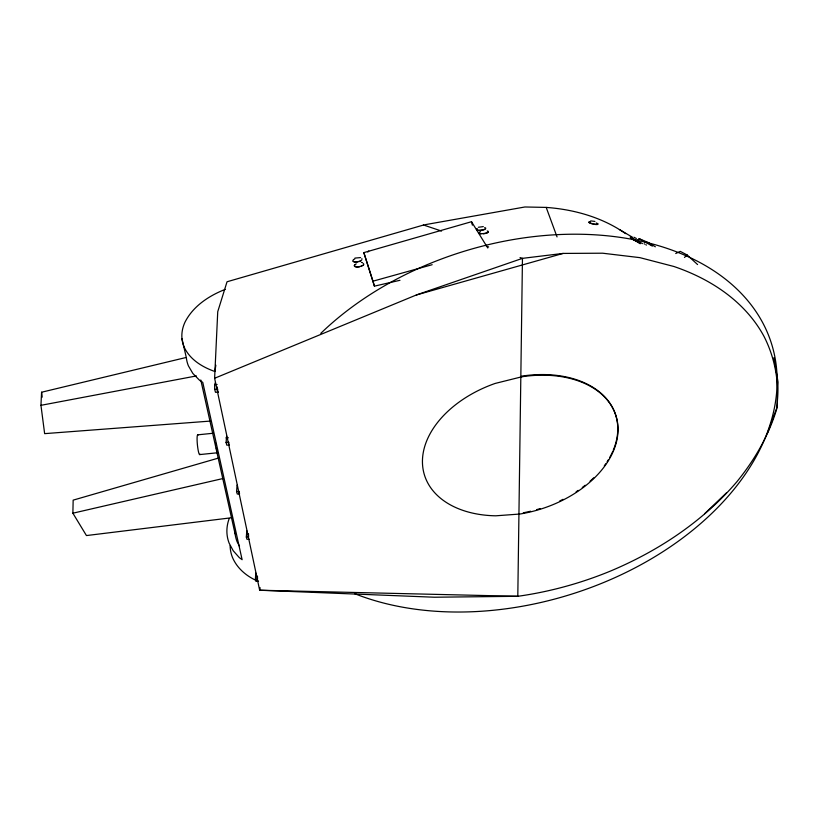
<?xml version="1.0" encoding="UTF-8"?>
<svg xmlns="http://www.w3.org/2000/svg" width="819" height="819" viewBox="0 0 819 819"><rect width="100%" height="100%" fill="white"/><g stroke="black" fill="none" stroke-linecap="round" stroke-linejoin="round"><path stroke-width="1.23" d="M232.504 517.639L86.445 535.565L72.881 513.206L73.157 500.143L218.171 458.159M210.135 421.099L44.636 433.64L40.95 405.323L41.574 392.229L185.862 357.545M214.619 378.265L416.298 294.994L522.461 258.354L563.124 253.419L602.63 253.204L639.885 257.647L673.883 266.482A257.678 171.621 -17.4 0 1 764.055 336.486C775.45 358.845 779.657 384.06 776.719 408.947C768.652 435.8 754.422 460.227 736.762 481.889C702.856 521.498 658.425 550.88 610.595 571.017A261.722 176.863 -17.7 0 1 517.803 596.304L434.357 597.225L259.664 590.233L214.619 378.265L217.741 311.691L227.037 281.767L423.484 225.041M215.837 365.202L214.875 371.509C202.252 367.086 189.773 359.5 184.06 346.887A67.537 43.796 -9.4 0 1 185.053 322.041C193.182 306.091 208.988 295.751 225.245 289.373M260.155 587.735L259.664 590.233L517.803 596.304L522.461 258.354L520.055 257.545M255.784 573.054L255.385 579.32L255.968 581.377L258.507 581.275M246.775 530.702L246.335 537.059L246.959 539.291L249.171 539.209M237.08 485.135L236.589 491.574L237.264 494.021L239.568 493.929L238.892 491.482M229.197 445.075L226.812 445.167L226.075 442.485L226.628 435.984M767.772 432.371L777.118 407.053L778.05 382.115L773.904 357.698M218.458 392.178L215.489 392.301L214.701 389.353L214.609 384.582L215.315 382.78M704.616 513.708L726.463 492.843M684.459 257.422L687.254 255.057L697.593 264.557M636.998 240.51L639.189 238.698L647.737 242.332L655.354 246.785M675.716 253.521L680.282 251.372L687.254 255.057M354.934 258.087L360.565 257.586M478.368 227.272L483.312 226.607M487.786 247.993L471.509 221.714L363.841 252.621L374.426 286.148L399.979 280.293M416.298 294.994L563.124 253.419M363.841 252.621L372.952 281.193L432.166 264.701M72.881 513.206L222.645 478.603M40.95 405.323L196.417 375.931M197.696 434.838L213.37 433.231M199.703 454.586L217.793 452.733M214.609 384.582L217.096 384.48M214.701 389.353L217.67 389.23M225.983 437.878L228.378 437.786M226.075 442.485L228.931 442.373M236.589 491.574L239.332 491.461M246.335 537.059L248.556 536.967L248.485 533.742M255.385 579.32L257.524 579.238L257.453 576.105M590.683 220.884L594.911 221.417M625.603 233.62A174.15 125.768 -18.2 0 0 546.201 207.412L524.918 206.982L423.474 224.979L441.574 231.081M361.384 262.305L362.633 262.766M638.175 241.37L637.448 241.103M486.251 246.14L488.656 246.959M639.854 243.263L639.189 243.048L640.233 243.755M631.684 237.674L630.221 237.09L633.845 239.148M631.582 237.879L632.483 238.298M635.923 240.172L636.824 240.591M635.82 240.366L636.721 240.786M638.953 242.782L632.125 239.097M633.896 237.234L636.343 238.472M258.292 581.357C247.113 576.771 237.1 568.57 232.381 557.217A57.371 43.704 -11.5 0 1 230.108 545.597M634.807 239.875L632.708 238.81M634.541 239.312L635.575 239.834M644.113 243.786L644.758 244.123M639.189 238.698L652.374 246.13M638.093 241.134L642.465 243.612M630.446 237.561L631.009 237.889M619.399 229.535L632.555 237.295M645.843 244.717L646.426 245.086M647.737 242.332L651.617 245.147M239.527 546.242L237.172 541.922A57.975 43.765 -10.9 0 1 234.889 531.49M546.201 207.412L557.043 236.906M372.952 281.193L374.426 286.148M228.47 442.393L228.962 444.174M217.977 392.199L217.148 386.865M471.509 221.714L472.389 225.174M181.992 338.779L186.353 357.749A66.615 43.888 -9.5 0 0 188.421 365.878L192.854 373.464L199.549 380.262L202.764 382.381L242.117 559.684L239.25 557.565L233.231 550.767L229.156 543.202A58.047 43.786 -11.3 0 1 229.238 518.437M200.788 379.975L235.094 533.845M41.574 392.229L42.199 397.154M521.642 376.146A100.174 66.82 -17.1 0 1 613.298 450.122M612.786 451.31A100.174 66.82 -17.1 0 1 609.643 457.586M608.425 459.664A100.174 66.82 -17.1 0 1 607.125 461.732M605.753 463.769A100.174 66.82 -17.1 0 1 604.309 465.786M593.765 477.774A100.174 66.82 -17.1 0 1 590.049 481.203M585.216 485.247A100.174 66.82 -17.1 0 1 582.289 487.479M578.224 490.376A100.174 66.82 -17.1 0 1 576.126 491.779M563.073 499.314A100.174 66.82 -17.1 0 1 559.766 500.931M540.171 508.589A100.174 66.82 -17.1 0 1 536.599 509.653M530.558 511.23A100.174 66.82 -17.1 0 1 523.29 512.776M217.465 452.467A9.92 1.147 84.2 0 1 217.086 451.545M216.687 450.02A9.92 1.147 84.2 0 1 216.298 448.003M215.837 444.789A9.92 1.147 84.2 0 1 215.643 443.059M200 454.176A9.93 1.29 84.3 0 1 197.42 444.932A9.93 1.29 84.3 0 1 198.055 435.135M320.802 333.353A267.055 179.658 -17.2 0 1 685.247 255.415A267.055 179.658 -17.2 0 1 718.017 507.217A267.055 179.658 -17.2 0 1 354.678 593.662M597.655 223.628A4.597 0.86 12.4 0 1 595.71 224.283A4.597 0.86 12.4 0 1 590.018 222.891A4.597 0.86 12.4 0 1 590.008 221.754M596.314 222.973A4.597 0.86 12.4 0 1 597.112 223.311M597.471 224.488A4.597 0.86 12.4 0 1 593.806 224.222M592.628 223.966A4.597 0.86 12.4 0 1 589.178 222.676A4.597 0.86 12.4 0 1 589.956 221.969M597.604 223.843A4.597 0.86 12.4 0 1 597.86 224.119M363.626 264.486A4.73 1.74 -9.9 0 1 357.708 266.799A4.73 1.74 -9.9 0 1 354.74 264.834M355.374 264.353A4.73 1.74 -9.9 0 1 356.255 263.902M363.36 263.616A4.73 1.74 -9.9 0 1 363.656 264.025M363.667 264.701A4.73 1.74 -9.9 0 1 363.329 265.192M361.814 266.134A4.73 1.74 -9.9 0 1 360.749 266.513M359.561 266.799A4.73 1.74 -9.9 0 1 355.282 266.728A4.73 1.74 -9.9 0 1 354.781 265.049M361.691 260.063A4.689 1.73 -9.9 0 1 355.569 261.865A4.689 1.73 -9.9 0 1 353.255 259.899M353.9 259.408A4.689 1.73 -9.9 0 1 354.781 258.968M361.793 258.712A4.689 1.73 -9.9 0 1 362.07 259.111M360.206 261.21A4.689 1.73 -9.9 0 1 359.142 261.589M357.964 261.865A4.689 1.73 -9.9 0 1 353.173 261.466M484.674 227.6A4.699 1.269 -7.6 0 1 484.398 229.361A4.699 1.269 -7.6 0 1 478.101 230.211A4.699 1.269 -7.6 0 1 477.303 228.593M484.95 229.34A4.699 1.269 -7.6 0 1 480.712 230.405A4.699 1.269 -7.6 0 1 476.893 230.139M487.233 230.989A4.75 1.269 -7.5 0 1 486.721 232.862A4.75 1.269 -7.5 0 1 480.077 233.528A4.75 1.269 -7.5 0 1 480.61 231.664M488.124 232.361A4.75 1.269 -7.5 0 1 483.312 233.804M481.009 233.865A4.75 1.269 -7.5 0 1 479.432 233.548M367.885 252.088A4.648 1.822 -13.3 0 1 368.796 251.013M521.857 376.781L495.126 383.446A100.225 66.81 -17.1 0 0 422.44 461.773A100.225 66.81 -17.1 0 0 495.823 515.806L519.86 514.035A100.225 66.81 -17.1 0 0 618.028 430.2A100.225 66.81 -17.1 0 0 521.857 376.781M639.26 242.649L631.306 238.329L639.26 242.649"/></g></svg>
